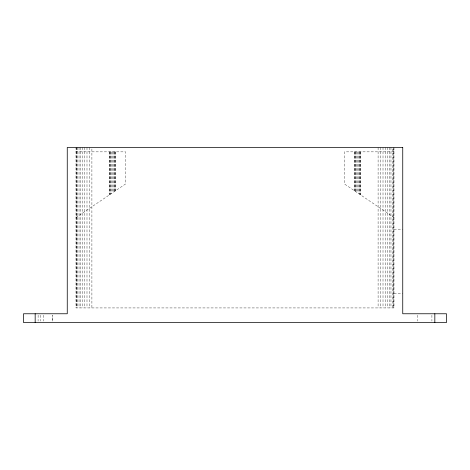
<?xml version="1.0" encoding="UTF-8"?>
<svg xmlns="http://www.w3.org/2000/svg" width="470" height="470" viewBox="0 0 470 470"><rect width="100%" height="100%" fill="white"/><g stroke="black" fill="none" stroke-linecap="round" stroke-linejoin="round"><path stroke-width="0.35" stroke-dasharray="2.35 1.76" d="M75.999 217.498L125.596 183.952L125.596 151.857L75.999 151.857M393.995 151.857L344.404 151.857L344.404 183.952L393.995 217.498M393.995 229.166L402.743 229.166M393.995 293.351L402.743 293.351M431.912 315.223L431.912 321.057M417.325 315.223L417.325 321.057M393.995 147.48L393.995 307.932L75.999 307.932L75.999 147.48M393.801 147.48L393.801 307.932M393.22 148.949L393.22 307.932M392.262 148.949L392.262 307.932M390.964 147.48L390.964 307.932M389.342 147.48L389.342 307.932M387.445 147.48L387.445 307.932M385.318 147.48L385.318 307.932M383.009 147.48L383.009 307.932M380.582 147.48L380.582 307.932M378.097 147.48L378.097 307.932M360.449 151.857L360.449 194.803M360.308 151.857L360.308 194.709M359.891 151.857L359.891 194.427M359.245 151.857L359.245 193.993M358.434 151.857L358.434 193.44M357.529 151.857L357.529 192.829M356.63 151.857L356.63 192.218M355.819 151.857L355.819 191.672M355.167 151.857L355.167 191.231M354.756 151.857L354.756 190.949M354.615 151.857L354.615 190.855M115.385 151.857L115.385 190.855M115.244 151.857L115.244 190.949M114.833 151.857L114.833 191.231M114.181 151.857L114.181 191.672M113.37 151.857L113.37 192.218M112.471 151.857L112.471 192.829M111.566 151.857L111.566 193.44M110.756 151.857L110.756 193.987M110.109 151.857L110.109 194.427M109.692 151.857L109.692 194.709M109.551 151.857L109.551 194.803M91.903 148.949L91.903 307.932M89.417 147.48L89.417 307.932M86.991 147.48L86.991 307.932M84.682 147.48L84.682 307.932M82.556 147.48L82.556 307.932M80.658 147.48L80.658 307.932M79.036 147.48L79.036 307.932M77.738 147.48L77.738 307.932M76.78 147.48L76.78 307.932M76.199 147.48L76.199 307.932M43.493 315.223L43.493 321.057M40.22 315.223L40.22 321.057M38.117 315.223L38.088 321.057M52.675 321.057L52.675 315.223L52.64 321.057"/><path stroke-width="0.7" d="M434.832 313.766L434.832 322.52M35.168 313.766L35.168 322.52M402.743 147.48L67.257 147.48L67.257 313.766L23.5 313.766L23.5 322.52L446.5 322.52L446.5 313.766L402.743 313.766L402.743 147.48"/></g></svg>
